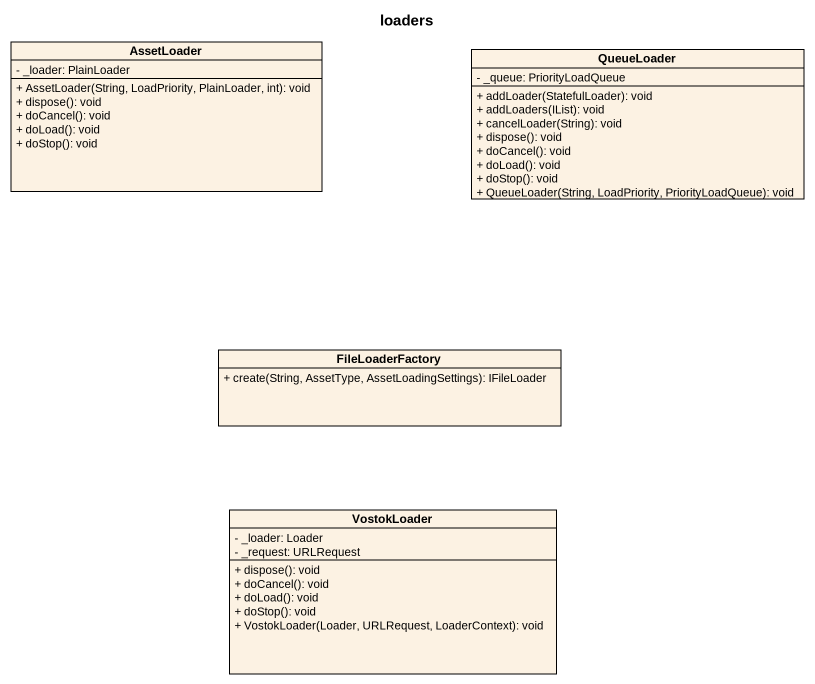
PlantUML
@startuml
title loaders
hide circle
hide empty members
skinparam classAttributeIconSize 0
class AssetLoader {
  - _loader: PlainLoader
  + AssetLoader(String, LoadPriority, PlainLoader, int): void
  + dispose(): void
  + doCancel(): void
  + doLoad(): void
  + doStop(): void
}
class QueueLoader {
  - _queue: PriorityLoadQueue
  + addLoader(StatefulLoader): void
  + addLoaders(IList): void
  + cancelLoader(String): void
  + dispose(): void
  + doCancel(): void
  + doLoad(): void
  + doStop(): void
  + QueueLoader(String, LoadPriority, PriorityLoadQueue): void
}
class FileLoaderFactory {
  + create(String, AssetType, AssetLoadingSettings): IFileLoader
}
class VostokLoader {
  - _loader: Loader
  - _request: URLRequest
  + dispose(): void
  + doCancel(): void
  + doLoad(): void
  + doStop(): void
  + VostokLoader(Loader, URLRequest, LoaderContext): void
}
@enduml
